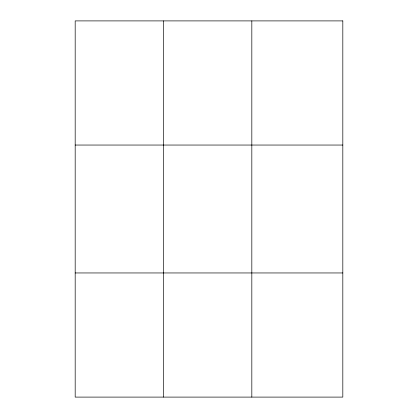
<?xml version="1.0" encoding="UTF-8"?>
<svg xmlns="http://www.w3.org/2000/svg" width="418" height="418" viewBox="0 0 418 418"><rect width="100%" height="100%" fill="white"/><g stroke="black" fill="none" stroke-linecap="round" stroke-linejoin="round"><path stroke-width="0.63" d="M163.501 397.1L163.501 20.9M251.824 397.1L251.824 20.9M75.183 145.046L342.817 145.046M75.183 272.954L342.817 272.954M342.817 20.9L342.817 397.1L75.183 397.1L75.183 20.9L342.817 20.9"/></g></svg>
